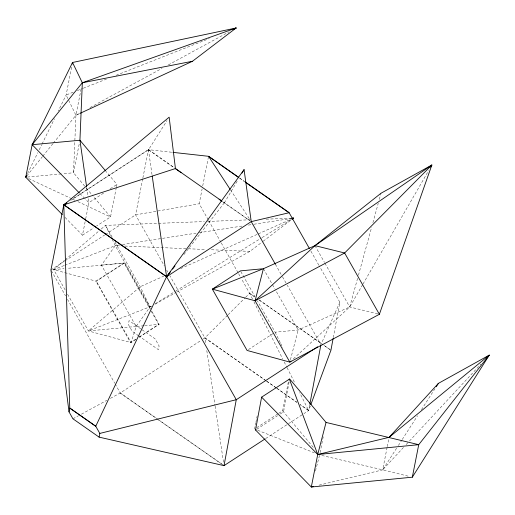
<?xml version="1.0" encoding="UTF-8"?>
<svg xmlns="http://www.w3.org/2000/svg" width="515" height="515" viewBox="0 0 515 515"><rect width="100%" height="100%" fill="white"/><g stroke="black" fill="none" stroke-linecap="round" stroke-linejoin="round"><path stroke-width="0.39" stroke-dasharray="2.58 1.93" d="M224.34 202.884L237.904 179.999M289.076 382.104L283.546 411.846L280.212 414.015M309.682 405.048L308.665 410.539L303.959 413.603M333.276 337.634L339.855 302.241L319.255 265.875M71.617 67.137L66.126 95.005L58.33 110.867M81.106 88.953L75.917 115.27L73.523 172.77L85.857 187.492M79.175 144.129L73.523 172.77L62.379 173.806M65.057 217.401L82.464 235.201L85.522 219.718M85.67 218.946L88.876 202.691L87.968 196.363M116.319 187.524L110.519 216.937L96.492 226.066M116.474 186.752L116.931 184.428L106.142 171.547M142.719 178.731L135.593 214.871L164.337 265.895M142.874 177.945L148.449 149.659L172.177 152.286M208.26 219.853L199.196 203.766L202.112 188.979M202.723 185.87L208.401 157.081M254.597 429.027L255.202 425.931M255.356 425.158L255.813 422.834M255.968 422.062L256.579 418.965M256.728 418.193L257.191 415.869M278.641 413.378L282.645 410.77L288.902 379.034M320.098 452.621L323.304 436.366M387.1 447.406L382.677 469.854L318.289 485.33M387.254 446.627L389.083 437.338M290.421 359.805L298.153 330.031L275.261 289.617M315.476 470.974L319.641 454.938M357.597 278.338L349.724 306.966L292.758 359.393M358.446 275.248L371.643 227.282M372.918 222.641L378.242 203.303M379.304 199.434L381.003 193.247M151.384 306.122L150.019 306.966L136.16 326.484L131.113 342.578L88.387 330.939L67.465 294.007M310.333 406.02L308.665 410.539L300.136 404.603L308.665 410.539L299.666 392.668M339.855 302.241L320.916 344.612L287.267 285.213M27.52 173.613L37.788 152.697M39.211 149.814L41.689 144.767M42.043 144.046L54.436 118.804M362.605 284.698L349.724 306.966L298.153 330.031L275.152 332.194L257.384 300.837M363.004 284.003L428.628 170.581M70.619 200.457L148.552 149.73L167.014 120.581M396.608 448.23L382.677 469.854L320.42 455.125M398.353 445.527L401.835 440.125M402.267 439.45L417.51 415.805M421.425 409.721L434.924 388.78M143.904 325.757L136.16 326.484L101.423 265.167L115.276 245.649L119.242 245.037M183.868 254.603L224.353 202.801M26.754 175.982L42.307 156.779M42.809 156.154L52.839 143.769M53.341 143.151L75.917 115.27L80.153 112.965M403.445 447.496L382.677 469.854L409.206 476.42M406.174 444.554L408.91 441.613M409.457 441.027L479.414 365.727M479.961 365.141L481.055 363.963M227.546 315.315L204.893 337.892L201.539 340.08M228.113 314.749L245.101 297.818M245.668 297.252L249.633 293.299L241.361 278.609M65.096 289.829L53.65 269.622L64.626 260.249M65.238 259.727L98.777 231.106M101.217 229.02L105.485 225.377L204.326 221.559M136.16 326.484L88.387 330.939L140.228 286.701L163.699 276.195M176.555 292.198L249.884 251.384L262.534 241.741M263.165 241.258L291.632 219.564M73.207 198.636L148.449 149.659L174.128 167.639M103.573 193.125L88.876 202.691L84.949 198.668M110.249 188.773L116.931 184.428M82.464 235.201L93.82 227.81M50.946 269.969L64.381 261.221M65.057 260.783L104.693 234.982M105.363 234.544L135.593 214.871L199.196 203.766M64.04 265.579L53.65 269.622L96.376 281.261L124.43 263.004L150.483 308.987M135.909 339.147L130.417 342.391L95.912 281.132L124.057 263.036L149.968 309.039M139.25 336.971L158.607 324.373L150.361 309.734M135.786 339.54L131.113 342.578L96.376 281.261M139.127 337.364L159.167 324.321L150.876 309.689M110.358 398.385L120.246 392.99L200.863 340.518M248.43 349.588L273.813 333.063M256.599 427.727L277.971 413.809M256.843 429.227L277.54 415.753M265.669 438.529L287.84 424.096M288.509 423.658L303.29 414.041M155.485 303.586L175.306 291.316M175.988 290.891L261.408 238.001M262.09 237.576L292.159 218.965M151.416 306.193L88.387 330.939M154.906 304.249L175.86 292.584M90.028 107.584L162.019 68.366M168.373 64.903L229.066 31.84M72.924 418.798L78.576 415.714M81.402 414.176L106.83 400.31M79.561 113.583L75.917 115.27L66.126 95.005L73.581 92.063M180.565 268.65L257.584 234.196M258.318 233.868L291.329 219.1M77.308 90.595L82.529 88.535M83.276 88.245L106.386 79.13M116.081 75.312L209.283 38.574M64.787 265.289L115.276 245.649L120.085 245.855M122.409 244.548L196.086 233.166M199.254 232.677L243.621 225.828M248.372 225.094L253.123 224.36M253.914 224.237L291.941 218.36M27.34 177.07L61.581 173.877M101.423 265.167L124.43 263.004L67.175 268.354M53.65 269.622L64.002 268.656M144.676 325.686L159.167 324.321M207.545 221.437L251.738 219.731M266.204 219.171L291.921 218.18M124.894 246.061L187.389 248.726M188.187 248.758L205.813 249.511M211.427 249.749L249.884 251.384M377.81 313.918L349.724 306.966L324.849 263.062M257.667 430.257L314.414 452.859M28.647 178.576L72.119 198.945M72.847 199.286L75.016 200.303M77.92 201.661L110.519 216.937L93.054 196.08M222.358 201.507L249.93 220.71L222.396 201.429M266.036 380.849L204.893 337.892L169.853 275.68M266.686 381.306L275.873 387.698M276.529 388.156L296.859 402.318M142.076 329.774L155.054 338.812L159.109 345.971L158.42 349.685L139.43 336.392M239.346 177.862L244.586 181.531M252.511 299.022L249.633 293.299L254.88 296.975M259.47 300.187L323.066 344.709L258.826 299.769M265.972 380.656L204.893 337.892L205.723 343.447M266.628 381.113L276.484 388.007M277.141 388.471L296.84 402.267M138.773 335.928L132.226 331.345L128.319 324.418L129.072 320.62L140.775 328.86M115.128 383.9L120.246 392.99L157.68 419.197M158.337 419.661L223.362 465.18L158.395 419.834M239.79 178.287L244.348 181.492M148.552 149.73L174.559 168.032M249.633 293.299L254.886 296.994M120.246 392.99L157.732 419.371M79.889 193.505L84.383 198.095M282.645 410.77L313.97 448.166M86.372 188.104L92.539 195.468M230.559 189.971L249.917 219.602M314.98 245.642L324.456 262.367M310.931 251.185L318.856 265.174M275.39 264.247L282.117 276.13M282.516 276.825L286.868 284.512M263.416 268.714L272.1 284.042M272.499 284.737L274.862 288.921M240.808 271.572L255.015 296.659M112.199 237.222L105.485 225.377L110.384 235.516M114.961 242.102L140.228 286.701L150.019 306.966L115.276 245.649L112.482 239.861M208.652 220.549L220.871 242.237M221.263 242.938L238.207 273.014M238.6 273.716L240.962 277.913M166.699 270.092L167.884 272.184M51.339 270.665L65.514 295.829M67.484 299.324L114.736 383.205M253.953 301.88L282.748 359.071M284.19 361.929L286.707 366.931M287.067 367.646L294.986 383.372M275.152 332.194L280.392 342.874M280.739 343.589L282.838 347.857M206.798 350.586L214.993 405.337M215.109 406.129L223.542 462.464M86.726 187.672L87.859 195.578M148.449 149.659L152.228 176.104M330.939 350.219L323.735 345.205L330.939 350.219"/><path stroke-width="0.77" d="M80.288 113.248L192.481 61.266L236.128 27.99L72.531 62.489L82.323 82.761L79.934 140.254L86.617 186.881M265 438.967L224.019 465.637L99.118 437.132L99.813 433.418L95.751 426.259L69.77 408.067L63.802 204.758L66.493 203.007M224.019 465.637L236.269 399.711L166.59 276.722L152.228 176.104M389.083 437.338L489.25 355.138L412.328 477.193L311.311 487.01L255.517 429.974L261.62 397.149L289.655 378.976L326.053 422.429L418.734 444.683L489.25 355.138L438.407 383.372L389.083 437.338L317.723 454.5L261.62 397.149M309.83 404.262L320.768 345.398M333.128 338.419L330.939 350.219L310.893 404.507M72.229 64.04L72.531 62.489L32.162 144.709L25.75 177.218L62.251 214.536M99.118 437.132L72.924 418.798L69.023 411.865L69.77 408.067L95.751 426.259L166.59 276.722L244.071 169.635L251.236 221.624L275.39 264.247M412.328 477.193L418.734 444.683L317.723 454.5L311.311 487.01L313.635 486.45M255.086 300.779L263.416 268.714L314.98 245.642L431.847 165.019L379.375 314.305L289.823 362.097L247.097 350.457L212.36 289.134L240.408 270.877L263.416 268.714L212.36 289.134L255.086 300.779L344.632 252.987L431.847 165.019L381.003 193.247L314.98 245.642L255.086 300.779L289.823 362.097L291.001 361.015M326.053 422.429L317.723 454.5L289.366 379.085M26.458 175.776L25.75 177.218L26.754 175.982M430.643 167.105L431.847 165.019M242.011 173.091L244.071 169.635M436.231 386.752L438.407 383.372M170.542 271.663L166.59 276.722L63.905 204.828L169.158 117.188L175.441 168.553L221.74 200.972M172.519 269.139L174.984 265.978M79.329 192.932L32.162 144.709L82.323 82.761L236.128 27.99L233.301 29.529M487.608 356.908L489.25 355.138M292.263 219.081L293.531 218.115L291.921 218.18M65.92 203.522L63.905 204.828L175.441 168.553M317.555 346.801L236.269 399.711L99.813 433.418M292.159 218.965L293.531 218.115L291.941 218.36M255.517 429.974L256.174 429.658M292.063 218.772L293.531 218.115M233.147 29.168L236.128 27.99M82.323 82.761L192.481 61.266M32.162 144.709L79.934 140.254L105.627 170.929M172.969 152.369L208.556 156.303L238.69 177.405M314.98 245.642L344.632 252.987L379.375 314.305M219.055 199.208L221.695 201.05M245.243 181.995L289.14 212.727L309.348 248.391M238.49 177.372L208.556 156.303L230.115 189.301M245.649 182.407L289.14 212.727L251.236 221.624L166.59 276.722L63.802 204.758L50.946 269.969L69.023 411.865M175.209 168.489L181.061 172.609"/></g></svg>
